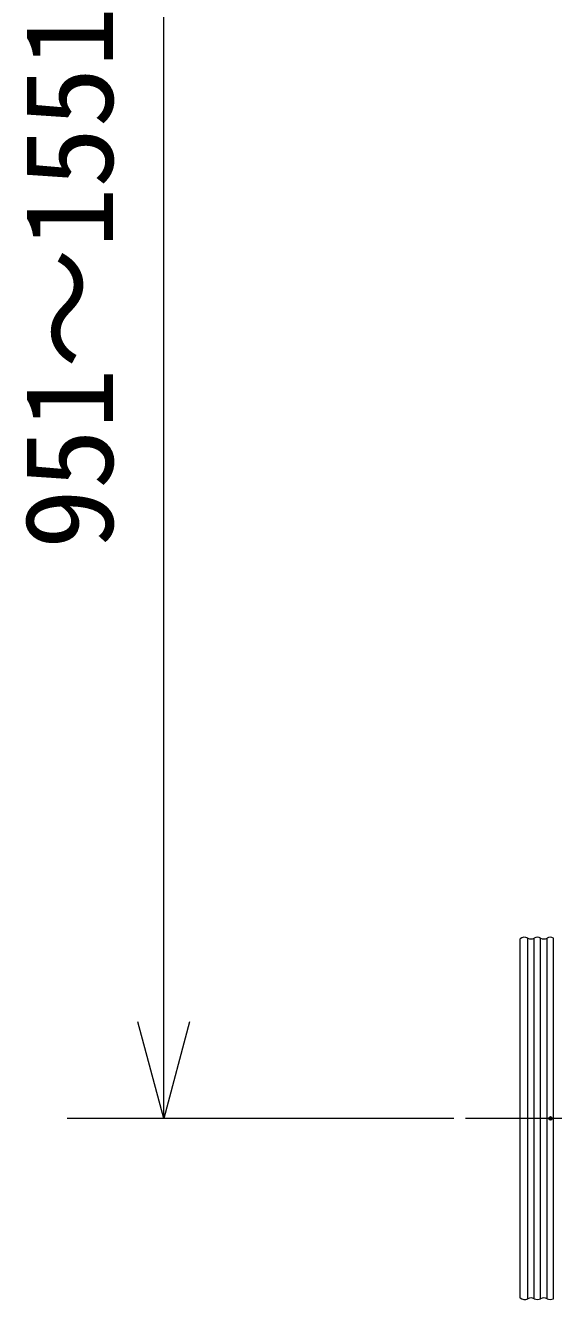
# Model space of a CAD drawing. Units: millimetres, scale not verified. Extents: x -63 to 62, y -56 to 57.
# Drawn here: x 7.99 to 18.91, y 3.76 to 30.14 of the extents above; entities that cross this region are included whole.
import ezdxf
from ezdxf.enums import TextEntityAlignment as Align

# ---------------------------------------------------------------- set-up
doc = ezdxf.new("R2010")
doc.units = ezdxf.units.MM
doc.header["$LTSCALE"] = 0.125
doc.header["$PDMODE"] = 32
doc.header["$PDSIZE"] = 0.0625
for name, color, linetype, lineweight in [('0-0_0', 7, 'Continuous', 18), ('0-4_GAIKEI', 1, 'Continuous', 18), ('0-5_SUNPO', 7, 'Continuous', 18)]:
    doc.layers.add(name, color=color, linetype=linetype, lineweight=lineweight)
doc.layers.add('0-1_DEFPOINTS', color=7, linetype='Continuous')
doc.styles.add('ＭＳ ゴシック', font='')
doc.styles.get('ＭＳ ゴシック').set_extended_font_data('MS Gothic')

# ---------------------------------------------------------------- blocks, each defined once
blk = doc.blocks.new('_OPEN30')
at = {"layer": '0-0_0'}
blk.add_line((0, 0), (-1, 0), dxfattribs=at)
blk.add_lwpolyline([(-1, 0.26795), (0, 0), (-1, -0.26795)], dxfattribs=at)
blk = doc.blocks.new('D7')
at = {"layer": '0-1_DEFPOINTS'}
blk.add_point((16.696, 6.289), dxfattribs=at)
at = {"layer": '0-5_SUNPO'}
for p, q in [((8.696, 8.289), (8.696, 39.1057)), ((14.696, 6.289), (6.696, 6.289))]:
    blk.add_line(p, q, dxfattribs=at)
at = {"layer": '0-5_SUNPO', "xscale": 2, "yscale": 2, "rotation": 270}
blk.add_blockref('_OPEN30', (8.696, 6.289), dxfattribs=at)
at = {"layer": '0-5_SUNPO', "style": 'ＭＳ ゴシック'}
blk.add_text('951～1551', height=1.833, rotation=90, dxfattribs=at).set_placement((8.196, 18.0723), align=Align.BOTTOM_LEFT)

msp = doc.modelspace()

# ---------------------------------------------------------------- linework, layer by layer
at = {"layer": '0-4_GAIKEI', "color": 7}
for p, q in [((18.2146, 11.2028), (18.2146, 3.8088)), ((18.3794, 3.7733), (18.3794, 11.2383)), ((18.5123, 3.7733), (18.5123, 11.2383)), ((18.6453, 3.7733), (18.6453, 11.2383)), ((18.7782, 3.7733), (18.7782, 11.2383)), ((18.9111, 3.7733), (18.9111, 11.2383)), ((20.2609, 7.5058), (17.0919, 7.5058))]:
    msp.add_line(p, q, dxfattribs=at)
for centre, radius, start, end in [((18.2396, 11.2028), 0.025, 131.81554, 180), ((18.313, 11.1209), 0.1349, 60.49646, 131.81554), ((18.4459, 11.3558), 0.1349, 240.49646, 299.50354), ((18.5788, 11.1209), 0.1349, 60.49646, 119.50354), ((18.7117, 11.3558), 0.1349, 240.49646, 299.50354), ((18.8446, 11.1209), 0.1349, 60.49646, 119.50354), ((18.2396, 3.8088), 0.025, 180, 228.18446), ((18.313, 3.8908), 0.1349, 228.18446, 299.50354), ((18.4459, 3.6559), 0.1349, 60.49646, 119.50354), ((18.5788, 3.8908), 0.1349, 240.49646, 299.50354), ((18.7117, 3.6559), 0.1349, 60.49646, 119.50354), ((18.8446, 3.8908), 0.1349, 240.49646, 299.50354)]:
    msp.add_arc(centre, radius, start, end, dxfattribs=at)

# ---------------------------------------------------------------- block references
at = {"layer": '0-5_SUNPO'}
msp.add_blockref('D7', (2.1519, 1.2168), dxfattribs=at)

doc.saveas('drawing.dxf')
